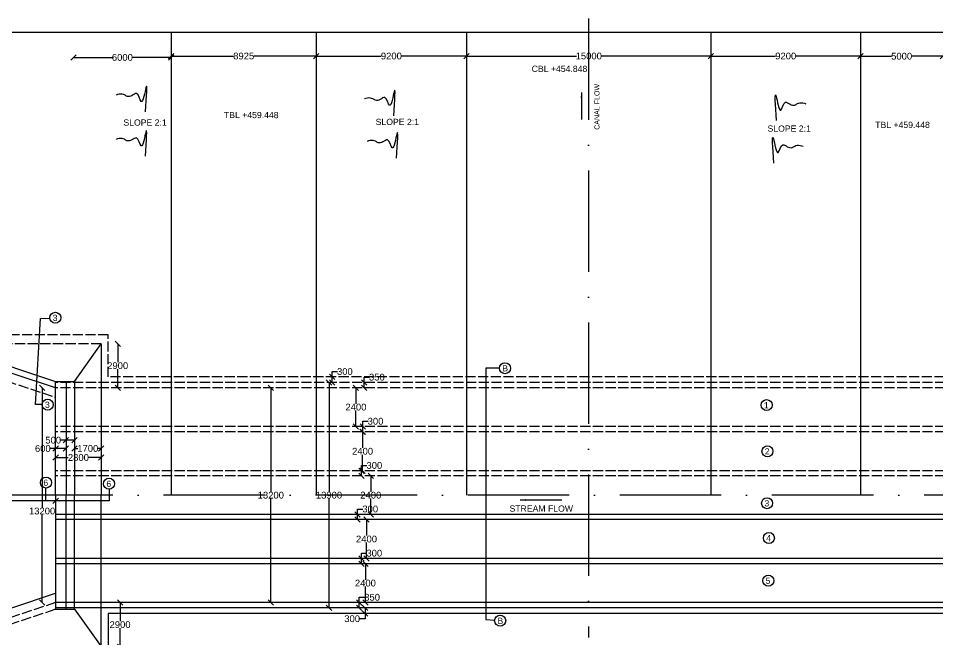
# Model space of a CAD drawing. Header units: millimetres. Extents: x 5124 to 6568637, y 2311 to 91879094.
# Drawn here: x 3811051 to 3827351, y 45934851 to 45945866 of the extents above; entities that cross this region are included whole.
import ezdxf

# ---------------------------------------------------------------- set-up
doc = ezdxf.new("R2010")
doc.units = ezdxf.units.MM
doc.header["$MEASUREMENT"] = 0
doc.linetypes.add('ACAD_ISO02W100', pattern=[15, 12, -3])
doc.linetypes.add('ACAD_ISO10W100', pattern=[18, 12, -3, 0, -3])
for name, color, linetype in [('DIMENSION', 7, 'Continuous'), ('DRAWING', 7, 'Continuous'), ('TEXT', 7, 'Continuous')]:
    doc.layers.add(name, color=color, linetype=linetype)
doc.styles.get("Standard").update_dxf_attribs({"font": 'arial.ttf', "height": 120})
doc.dimstyles.get("Standard").update_dxf_attribs({"dimtxt": 200, "dimasz": 110, "dimexe": 0.18, "dimexo": 0.0625, "dimgap": 0.09, "dimtad": 0, "dimtih": 1, "dimtoh": 1, "dimdec": 0, "dimzin": 0, "dimdsep": 46, "dimtxsty": 'Standard', "dimblk": 'OBLIQUE', "dimcen": 0.09, "dimse1": 1, "dimse2": 1, "dimadec": 0, "dimazin": 0, "dimtfac": 1, "dimtdec": 0, "dimtofl": 0, "dimtmove": 0, "dimatfit": 3, "dimfxl": 1, "dimtolj": 1, "dimtzin": 0, "dimarcsym": 0})

# ---------------------------------------------------------------- blocks, each defined once
blk = doc.blocks.new('_Oblique')
at = {"color": 0, "linetype": 'ByBlock', "lineweight": -2}
blk.add_line((-0.5, -0.5), (0.5, 0.5), dxfattribs=at)
blk = doc.blocks.new('*D173')
at = {"layer": 'Defpoints', "color": 0, "linetype": 'Continuous', "transparency": 16777216}
for p in [(3825999, 45945194), (3825999, 45945194), (3827461, 45945194)]:
    blk.add_point(p, dxfattribs=at)
at = {"layer": 'DIMENSION', "color": 0, "linetype": 'Continuous', "lineweight": -2, "transparency": 16777216}
for p, q in [((3825999, 45945194), (3826551, 45945194)), ((3827461, 45945194), (3826909, 45945194))]:
    blk.add_line(p, q, dxfattribs=at)
at = {"layer": 'DIMENSION', "color": 0, "linetype": 'Continuous', "lineweight": -2, "transparency": 16777216, "xscale": 95, "yscale": 95, "zscale": 95, "rotation": 180}
blk.add_blockref('_Oblique', (3825999, 45945194), dxfattribs=at)
at = {"layer": 'DIMENSION', "color": 0, "linetype": 'Continuous', "lineweight": -2, "transparency": 16777216, "xscale": 95, "yscale": 95, "zscale": 95}
blk.add_blockref('_Oblique', (3827461, 45945194), dxfattribs=at)
at = {"layer": 'DIMENSION', "color": 0, "linetype": 'Continuous', "transparency": 16777216, "insert": (3826730, 45945194), "char_height": 120, "attachment_point": 5}
blk.add_mtext('\\A1;5000', dxfattribs=at)
blk = doc.blocks.new('*D174')
at = {"layer": 'Defpoints', "color": 0, "linetype": 'Continuous', "transparency": 16777216}
for p in [(3823344, 45945197), (3823344, 45945152), (3825999, 45945194)]:
    blk.add_point(p, dxfattribs=at)
at = {"layer": 'DIMENSION', "color": 0, "linetype": 'Continuous', "lineweight": -2, "transparency": 16777216}
for p, q in [((3823344, 45945197), (3824492, 45945197)), ((3825999, 45945197), (3824851, 45945197))]:
    blk.add_line(p, q, dxfattribs=at)
at = {"layer": 'DIMENSION', "color": 0, "linetype": 'Continuous', "lineweight": -2, "transparency": 16777216, "xscale": 95, "yscale": 95, "zscale": 95, "rotation": 180}
blk.add_blockref('_Oblique', (3823344, 45945197), dxfattribs=at)
at = {"layer": 'DIMENSION', "color": 0, "linetype": 'Continuous', "lineweight": -2, "transparency": 16777216, "xscale": 95, "yscale": 95, "zscale": 95}
blk.add_blockref('_Oblique', (3825999, 45945197), dxfattribs=at)
at = {"layer": 'DIMENSION', "color": 0, "linetype": 'Continuous', "transparency": 16777216, "insert": (3824672, 45945197), "char_height": 120, "attachment_point": 5}
blk.add_mtext('\\A1;9200', dxfattribs=at)
blk = doc.blocks.new('*D175')
at = {"layer": 'Defpoints', "color": 0, "linetype": 'Continuous', "transparency": 16777216}
for p in [(3819008, 45945197), (3819008, 45945197), (3823344, 45945197)]:
    blk.add_point(p, dxfattribs=at)
at = {"layer": 'DIMENSION', "color": 0, "linetype": 'Continuous', "lineweight": -2, "transparency": 16777216}
for p, q in [((3819008, 45945197), (3820956, 45945197)), ((3823344, 45945197), (3821396, 45945197))]:
    blk.add_line(p, q, dxfattribs=at)
at = {"layer": 'DIMENSION', "color": 0, "linetype": 'Continuous', "lineweight": -2, "transparency": 16777216, "xscale": 95, "yscale": 95, "zscale": 95, "rotation": 180}
blk.add_blockref('_Oblique', (3819008, 45945197), dxfattribs=at)
at = {"layer": 'DIMENSION', "color": 0, "linetype": 'Continuous', "lineweight": -2, "transparency": 16777216, "xscale": 95, "yscale": 95, "zscale": 95}
blk.add_blockref('_Oblique', (3823344, 45945197), dxfattribs=at)
at = {"layer": 'DIMENSION', "color": 0, "linetype": 'Continuous', "transparency": 16777216, "insert": (3821176, 45945197), "char_height": 120, "attachment_point": 5}
blk.add_mtext('\\A1;15000', dxfattribs=at)
blk = doc.blocks.new('*D176')
at = {"layer": 'Defpoints', "color": 0, "linetype": 'Continuous', "transparency": 16777216}
for p in [(3816336, 45945197), (3816336, 45945197), (3819008, 45945197)]:
    blk.add_point(p, dxfattribs=at)
at = {"layer": 'DIMENSION', "color": 0, "linetype": 'Continuous', "lineweight": -2, "transparency": 16777216}
for p, q in [((3816336, 45945197), (3817493, 45945197)), ((3819008, 45945197), (3817852, 45945197))]:
    blk.add_line(p, q, dxfattribs=at)
at = {"layer": 'DIMENSION', "color": 0, "linetype": 'Continuous', "lineweight": -2, "transparency": 16777216, "xscale": 95, "yscale": 95, "zscale": 95, "rotation": 180}
blk.add_blockref('_Oblique', (3816336, 45945197), dxfattribs=at)
at = {"layer": 'DIMENSION', "color": 0, "linetype": 'Continuous', "lineweight": -2, "transparency": 16777216, "xscale": 95, "yscale": 95, "zscale": 95}
blk.add_blockref('_Oblique', (3819008, 45945197), dxfattribs=at)
at = {"layer": 'DIMENSION', "color": 0, "linetype": 'Continuous', "transparency": 16777216, "insert": (3817672, 45945197), "char_height": 120, "attachment_point": 5}
blk.add_mtext('\\A1;9200', dxfattribs=at)
blk = doc.blocks.new('*D177')
at = {"layer": 'Defpoints', "color": 0, "linetype": 'Continuous', "transparency": 16777216}
for p in [(3813766, 45945197), (3813766, 45945197), (3816336, 45945197)]:
    blk.add_point(p, dxfattribs=at)
at = {"layer": 'DIMENSION', "color": 0, "linetype": 'Continuous', "lineweight": -2, "transparency": 16777216}
for p, q in [((3813766, 45945197), (3814871, 45945197)), ((3816336, 45945197), (3815231, 45945197))]:
    blk.add_line(p, q, dxfattribs=at)
at = {"layer": 'DIMENSION', "color": 0, "linetype": 'Continuous', "lineweight": -2, "transparency": 16777216, "xscale": 95, "yscale": 95, "zscale": 95, "rotation": 180}
blk.add_blockref('_Oblique', (3813766, 45945197), dxfattribs=at)
at = {"layer": 'DIMENSION', "color": 0, "linetype": 'Continuous', "lineweight": -2, "transparency": 16777216, "xscale": 95, "yscale": 95, "zscale": 95}
blk.add_blockref('_Oblique', (3816336, 45945197), dxfattribs=at)
at = {"layer": 'DIMENSION', "color": 0, "linetype": 'Continuous', "transparency": 16777216, "insert": (3815051, 45945197), "char_height": 120, "attachment_point": 5}
blk.add_mtext('\\A1;8925', dxfattribs=at)
blk = doc.blocks.new('*D178')
at = {"layer": 'Defpoints', "color": 0, "linetype": 'Continuous', "transparency": 16777216}
for p in [(3812028, 45945172), (3812028, 45945172), (3813766, 45945197)]:
    blk.add_point(p, dxfattribs=at)
at = {"layer": 'DIMENSION', "color": 0, "linetype": 'Continuous', "lineweight": -2, "transparency": 16777216}
for p, q in [((3812028, 45945172), (3812717, 45945172)), ((3813766, 45945172), (3813076, 45945172))]:
    blk.add_line(p, q, dxfattribs=at)
at = {"layer": 'DIMENSION', "color": 0, "linetype": 'Continuous', "lineweight": -2, "transparency": 16777216, "xscale": 95, "yscale": 95, "zscale": 95, "rotation": 180}
blk.add_blockref('_Oblique', (3812028, 45945172), dxfattribs=at)
at = {"layer": 'DIMENSION', "color": 0, "linetype": 'Continuous', "lineweight": -2, "transparency": 16777216, "xscale": 95, "yscale": 95, "zscale": 95}
blk.add_blockref('_Oblique', (3813766, 45945172), dxfattribs=at)
at = {"layer": 'DIMENSION', "color": 0, "linetype": 'Continuous', "transparency": 16777216, "insert": (3812897, 45945172), "char_height": 120, "attachment_point": 5}
blk.add_mtext('\\A1;6000', dxfattribs=at)
blk = doc.blocks.new('*D188')
at = {"layer": 'Defpoints', "color": 0, "linetype": 'Continuous', "transparency": 16777216}
for p in [(3812662, 45935490), (3812856, 45935490), (3812520, 45934708)]:
    blk.add_point(p, dxfattribs=at)
at = {"layer": 'DIMENSION', "color": 0, "linetype": 'Continuous', "lineweight": -2, "transparency": 16777216}
for p, q in [((3812856, 45935490), (3812856, 45935161)), ((3812856, 45934708), (3812856, 45935038))]:
    blk.add_line(p, q, dxfattribs=at)
at = {"layer": 'DIMENSION', "color": 0, "linetype": 'Continuous', "lineweight": -2, "transparency": 16777216, "xscale": 95, "yscale": 95, "zscale": 95}
for p, rotation in [((3812856, 45935490), 90), ((3812856, 45934708), 270)]:
    blk.add_blockref('_Oblique', p, dxfattribs=dict(at, rotation=rotation))
at = {"layer": 'DIMENSION', "color": 0, "linetype": 'Continuous', "transparency": 16777216, "insert": (3812856, 45935099), "char_height": 120, "attachment_point": 5}
blk.add_mtext('\\A1;2900', dxfattribs=at)
blk = doc.blocks.new('*D189')
at = {"layer": 'Defpoints', "color": 0, "linetype": 'Continuous', "transparency": 16777216}
for p in [(3811713, 45939307), (3811472, 45935490), (3811713, 45935490)]:
    blk.add_point(p, dxfattribs=at)
at = {"layer": 'DIMENSION', "color": 0, "linetype": 'Continuous', "lineweight": -2, "transparency": 16777216}
for p, q in [((3811472, 45939307), (3811472, 45937178)), ((3811472, 45935490), (3811472, 45937055))]:
    blk.add_line(p, q, dxfattribs=at)
at = {"layer": 'DIMENSION', "color": 0, "linetype": 'Continuous', "lineweight": -2, "transparency": 16777216, "xscale": 95, "yscale": 95, "zscale": 95}
for p, rotation in [((3811472, 45939307), 90), ((3811472, 45935490), 270)]:
    blk.add_blockref('_Oblique', p, dxfattribs=dict(at, rotation=rotation))
at = {"layer": 'DIMENSION', "color": 0, "linetype": 'Continuous', "transparency": 16777216, "insert": (3811472, 45937116), "char_height": 120, "attachment_point": 5}
blk.add_mtext('\\A1;13200', dxfattribs=at)
blk = doc.blocks.new('*D190')
at = {"layer": 'Defpoints', "color": 0, "linetype": 'Continuous', "transparency": 16777216}
for p in [(3811713, 45938226), (3811713, 45938226), (3811896, 45938226)]:
    blk.add_point(p, dxfattribs=at)
at = {"layer": 'DIMENSION', "color": 0, "linetype": 'Continuous', "lineweight": -2, "transparency": 16777216}
for p, q in [((3811713, 45938226), (3811618, 45938226)), ((3811896, 45938226), (3811713, 45938226))]:
    blk.add_line(p, q, dxfattribs=at)
at = {"layer": 'DIMENSION', "color": 0, "linetype": 'Continuous', "lineweight": -2, "transparency": 16777216, "xscale": 95, "yscale": 95, "zscale": 95, "rotation": 180}
blk.add_blockref('_Oblique', (3811713, 45938226), dxfattribs=at)
at = {"layer": 'DIMENSION', "color": 0, "linetype": 'Continuous', "lineweight": -2, "transparency": 16777216, "xscale": 95, "yscale": 95, "zscale": 95}
blk.add_blockref('_Oblique', (3811896, 45938226), dxfattribs=at)
at = {"layer": 'DIMENSION', "color": 0, "linetype": 'Continuous', "transparency": 16777216, "insert": (3811485, 45938226), "char_height": 120, "attachment_point": 5}
blk.add_mtext('\\A1;600', dxfattribs=at)
blk = doc.blocks.new('*D191')
at = {"layer": 'Defpoints', "color": 0, "linetype": 'Continuous', "transparency": 16777216}
for p in [(3811896, 45938375), (3811896, 45938375), (3812045, 45938387)]:
    blk.add_point(p, dxfattribs=at)
at = {"layer": 'DIMENSION', "color": 0, "linetype": 'Continuous', "lineweight": -2, "transparency": 16777216}
for p, q in [((3811896, 45938375), (3811802, 45938375)), ((3812045, 45938375), (3811896, 45938375))]:
    blk.add_line(p, q, dxfattribs=at)
at = {"layer": 'DIMENSION', "color": 0, "linetype": 'Continuous', "lineweight": -2, "transparency": 16777216, "xscale": 95, "yscale": 95, "zscale": 95, "rotation": 180}
blk.add_blockref('_Oblique', (3811896, 45938375), dxfattribs=at)
at = {"layer": 'DIMENSION', "color": 0, "linetype": 'Continuous', "lineweight": -2, "transparency": 16777216, "xscale": 95, "yscale": 95, "zscale": 95}
blk.add_blockref('_Oblique', (3812045, 45938375), dxfattribs=at)
at = {"layer": 'DIMENSION', "color": 0, "linetype": 'Continuous', "transparency": 16777216, "insert": (3811669, 45938375), "char_height": 120, "attachment_point": 5}
blk.add_mtext('\\A1;500', dxfattribs=at)
blk = doc.blocks.new('*D192')
at = {"layer": 'Defpoints', "color": 0, "linetype": 'Continuous', "transparency": 16777216}
for p in [(3812045, 45938228), (3812520, 45938228), (3812520, 45938228)]:
    blk.add_point(p, dxfattribs=at)
at = {"layer": 'DIMENSION', "color": 0, "linetype": 'Continuous', "lineweight": -2, "transparency": 16777216}
for p, q in [((3812045, 45938228), (3812109, 45938228)), ((3812520, 45938228), (3812456, 45938228))]:
    blk.add_line(p, q, dxfattribs=at)
at = {"layer": 'DIMENSION', "color": 0, "linetype": 'Continuous', "lineweight": -2, "transparency": 16777216, "xscale": 95, "yscale": 95, "zscale": 95, "rotation": 180}
blk.add_blockref('_Oblique', (3812045, 45938228), dxfattribs=at)
at = {"layer": 'DIMENSION', "color": 0, "linetype": 'Continuous', "lineweight": -2, "transparency": 16777216, "xscale": 95, "yscale": 95, "zscale": 95}
blk.add_blockref('_Oblique', (3812520, 45938228), dxfattribs=at)
at = {"layer": 'DIMENSION', "color": 0, "linetype": 'Continuous', "transparency": 16777216, "insert": (3812283, 45938228), "char_height": 120, "attachment_point": 5}
blk.add_mtext('\\A1;1700', dxfattribs=at)
blk = doc.blocks.new('*D193')
at = {"layer": 'Defpoints', "color": 0, "linetype": 'Continuous', "transparency": 16777216}
for p in [(3811713, 45938066.5), (3812520.5, 45938066.5), (3812520.5, 45938066.5)]:
    blk.add_point(p, dxfattribs=at)
at = {"layer": 'DIMENSION', "color": 0, "linetype": 'Continuous', "lineweight": -2, "transparency": 16777216}
for p, q in [((3811713, 45938066.5), (3811936.66, 45938066.5)), ((3812520.5, 45938066.5), (3812296.84, 45938066.5))]:
    blk.add_line(p, q, dxfattribs=at)
at = {"layer": 'DIMENSION', "color": 0, "linetype": 'Continuous', "lineweight": -2, "transparency": 16777216, "xscale": 95, "yscale": 95, "zscale": 95, "rotation": 180}
blk.add_blockref('_Oblique', (3811713, 45938066.5), dxfattribs=at)
at = {"layer": 'DIMENSION', "color": 0, "linetype": 'Continuous', "lineweight": -2, "transparency": 16777216, "xscale": 95, "yscale": 95, "zscale": 95}
blk.add_blockref('_Oblique', (3812520.5, 45938066.5), dxfattribs=at)
at = {"layer": 'DIMENSION', "color": 0, "linetype": 'Continuous', "transparency": 16777216, "insert": (3812116.75, 45938066.5), "char_height": 120, "attachment_point": 5}
blk.add_mtext('\\A1;2800', dxfattribs=at)
blk = doc.blocks.new('*D194')
at = {"layer": 'Defpoints', "color": 0, "linetype": 'Continuous', "transparency": 16777216}
for p in [(3812520, 45940088), (3812520, 45939307), (3812814, 45939307)]:
    blk.add_point(p, dxfattribs=at)
at = {"layer": 'DIMENSION', "color": 0, "linetype": 'Continuous', "lineweight": -2, "transparency": 16777216}
for p, q in [((3812814, 45940088), (3812814, 45939759)), ((3812814, 45939307), (3812814, 45939636))]:
    blk.add_line(p, q, dxfattribs=at)
at = {"layer": 'DIMENSION', "color": 0, "linetype": 'Continuous', "lineweight": -2, "transparency": 16777216, "xscale": 95, "yscale": 95, "zscale": 95}
for p, rotation in [((3812814, 45940088), 90), ((3812814, 45939307), 270)]:
    blk.add_blockref('_Oblique', p, dxfattribs=dict(at, rotation=rotation))
at = {"layer": 'DIMENSION', "color": 0, "linetype": 'Continuous', "transparency": 16777216, "insert": (3812814, 45939698), "char_height": 120, "attachment_point": 5}
blk.add_mtext('\\A1;2900', dxfattribs=at)
blk = doc.blocks.new('*D195')
at = {"layer": 'Defpoints', "color": 0, "linetype": 'Continuous', "transparency": 16777216}
for p in [(3815532, 45939307), (3815532, 45935490), (3815532, 45935490)]:
    blk.add_point(p, dxfattribs=at)
at = {"layer": 'DIMENSION', "color": 0, "linetype": 'Continuous', "lineweight": -2, "transparency": 16777216}
for p, q in [((3815532, 45939307), (3815532, 45937460)), ((3815532, 45935490), (3815532, 45937337))]:
    blk.add_line(p, q, dxfattribs=at)
at = {"layer": 'DIMENSION', "color": 0, "linetype": 'Continuous', "lineweight": -2, "transparency": 16777216, "xscale": 95, "yscale": 95, "zscale": 95}
for p, rotation in [((3815532, 45939307), 90), ((3815532, 45935490), 270)]:
    blk.add_blockref('_Oblique', p, dxfattribs=dict(at, rotation=rotation))
at = {"layer": 'DIMENSION', "color": 0, "linetype": 'Continuous', "transparency": 16777216, "insert": (3815532, 45937398), "char_height": 120, "attachment_point": 5}
blk.add_mtext('\\A1;13200', dxfattribs=at)
blk = doc.blocks.new('*D196')
at = {"layer": 'Defpoints', "color": 0, "linetype": 'Continuous', "transparency": 16777216}
for p in [(3816619, 45939498.5), (3816620.5, 45939498.5), (3816620.5, 45939399)]:
    blk.add_point(p, dxfattribs=at)
at = {"layer": 'DIMENSION', "color": 0, "linetype": 'Continuous', "lineweight": -2, "transparency": 16777216}
for p, q in [((3816619, 45939498.5), (3816619, 45939593.5)), ((3816619, 45939593.5), (3816714, 45939593.5)), ((3816619, 45939399), (3816619, 45939498.5))]:
    blk.add_line(p, q, dxfattribs=at)
at = {"layer": 'DIMENSION', "color": 0, "linetype": 'Continuous', "lineweight": -2, "transparency": 16777216, "xscale": 95, "yscale": 95, "zscale": 95}
for p, rotation in [((3816619, 45939498.5), 90), ((3816619, 45939399), 270)]:
    blk.add_blockref('_Oblique', p, dxfattribs=dict(at, rotation=rotation))
at = {"layer": 'DIMENSION', "color": 0, "linetype": 'Continuous', "transparency": 16777216, "insert": (3816846.409236, 45939593.5), "char_height": 120, "attachment_point": 5}
blk.add_mtext('\\A1;300', dxfattribs=at)
blk = doc.blocks.new('*D197')
at = {"layer": 'Defpoints', "color": 0, "linetype": 'Continuous', "transparency": 16777216}
for p in [(3816424, 45939399), (3816462, 45935398), (3816565, 45935398)]:
    blk.add_point(p, dxfattribs=at)
at = {"layer": 'DIMENSION', "color": 0, "linetype": 'Continuous', "lineweight": -2, "transparency": 16777216}
for p, q in [((3816565, 45939399), (3816565, 45937460)), ((3816565, 45935398), (3816565, 45937337))]:
    blk.add_line(p, q, dxfattribs=at)
at = {"layer": 'DIMENSION', "color": 0, "linetype": 'Continuous', "lineweight": -2, "transparency": 16777216, "xscale": 95, "yscale": 95, "zscale": 95}
for p, rotation in [((3816565, 45939399), 90), ((3816565, 45935398), 270)]:
    blk.add_blockref('_Oblique', p, dxfattribs=dict(at, rotation=rotation))
at = {"layer": 'DIMENSION', "color": 0, "linetype": 'Continuous', "transparency": 16777216, "insert": (3816565, 45937398), "char_height": 120, "attachment_point": 5}
blk.add_mtext('\\A1;13900', dxfattribs=at)
blk = doc.blocks.new('*D198')
at = {"layer": 'Defpoints', "color": 0, "linetype": 'Continuous', "transparency": 16777216}
for p in [(3817069.5, 45937057.5), (3817086.5, 45937057.5), (3817086.5, 45936965.5)]:
    blk.add_point(p, dxfattribs=at)
at = {"layer": 'DIMENSION', "color": 0, "linetype": 'Continuous', "lineweight": -2, "transparency": 16777216}
for p, q in [((3817069.5, 45937057.5), (3817069.5, 45937152.5)), ((3817069.5, 45937152.5), (3817164.5, 45937152.5)), ((3817069.5, 45936965.5), (3817069.5, 45937057.5))]:
    blk.add_line(p, q, dxfattribs=at)
at = {"layer": 'DIMENSION', "color": 0, "linetype": 'Continuous', "lineweight": -2, "transparency": 16777216, "xscale": 95, "yscale": 95, "zscale": 95}
for p, rotation in [((3817069.5, 45937057.5), 90), ((3817069.5, 45936965.5), 270)]:
    blk.add_blockref('_Oblique', p, dxfattribs=dict(at, rotation=rotation))
at = {"layer": 'DIMENSION', "color": 0, "linetype": 'Continuous', "transparency": 16777216, "insert": (3817296.909236, 45937152.5), "char_height": 120, "attachment_point": 5}
blk.add_mtext('\\A1;300', dxfattribs=at)
blk = doc.blocks.new('*D199')
at = {"layer": 'Defpoints', "color": 0, "linetype": 'Continuous', "transparency": 16777216}
for p in [(3817200, 45937740), (3817307, 45937740), (3817256, 45937058)]:
    blk.add_point(p, dxfattribs=at)
at = {"layer": 'DIMENSION', "color": 0, "linetype": 'Continuous', "lineweight": -2, "transparency": 16777216}
for p, q in [((3817307, 45937740), (3817307, 45937460)), ((3817307, 45937058), (3817307, 45937337))]:
    blk.add_line(p, q, dxfattribs=at)
at = {"layer": 'DIMENSION', "color": 0, "linetype": 'Continuous', "lineweight": -2, "transparency": 16777216, "xscale": 95, "yscale": 95, "zscale": 95}
for p, rotation in [((3817307, 45937740), 90), ((3817307, 45937058), 270)]:
    blk.add_blockref('_Oblique', p, dxfattribs=dict(at, rotation=rotation))
at = {"layer": 'DIMENSION', "color": 0, "linetype": 'Continuous', "transparency": 16777216, "insert": (3817307, 45937398), "char_height": 120, "attachment_point": 5}
blk.add_mtext('\\A1;2400', dxfattribs=at)
blk = doc.blocks.new('*D200')
at = {"layer": 'Defpoints', "color": 0, "linetype": 'Continuous', "transparency": 16777216}
for p in [(3817142.5, 45937831.5), (3817155.5, 45937831.5), (3817169.5, 45937739.5)]:
    blk.add_point(p, dxfattribs=at)
at = {"layer": 'DIMENSION', "color": 0, "linetype": 'Continuous', "lineweight": -2, "transparency": 16777216}
for p, q in [((3817142.5, 45937831.5), (3817142.5, 45937926.5)), ((3817142.5, 45937926.5), (3817237.5, 45937926.5)), ((3817142.5, 45937739.5), (3817142.5, 45937831.5))]:
    blk.add_line(p, q, dxfattribs=at)
at = {"layer": 'DIMENSION', "color": 0, "linetype": 'Continuous', "lineweight": -2, "transparency": 16777216, "xscale": 95, "yscale": 95, "zscale": 95}
for p, rotation in [((3817142.5, 45937831.5), 90), ((3817142.5, 45937739.5), 270)]:
    blk.add_blockref('_Oblique', p, dxfattribs=dict(at, rotation=rotation))
at = {"layer": 'DIMENSION', "color": 0, "linetype": 'Continuous', "transparency": 16777216, "insert": (3817369.909236, 45937926.5), "char_height": 120, "attachment_point": 5}
blk.add_mtext('\\A1;300', dxfattribs=at)
blk = doc.blocks.new('*D201')
at = {"layer": 'Defpoints', "color": 0, "linetype": 'Continuous', "transparency": 16777216}
for p in [(3817142, 45938524), (3817161, 45938524), (3817142, 45937832)]:
    blk.add_point(p, dxfattribs=at)
at = {"layer": 'DIMENSION', "color": 0, "linetype": 'Continuous', "lineweight": -2, "transparency": 16777216}
for p, q in [((3817161, 45938524), (3817161, 45938239)), ((3817161, 45937832), (3817161, 45938116))]:
    blk.add_line(p, q, dxfattribs=at)
at = {"layer": 'DIMENSION', "color": 0, "linetype": 'Continuous', "lineweight": -2, "transparency": 16777216, "xscale": 95, "yscale": 95, "zscale": 95}
for p, rotation in [((3817161, 45938524), 90), ((3817161, 45937832), 270)]:
    blk.add_blockref('_Oblique', p, dxfattribs=dict(at, rotation=rotation))
at = {"layer": 'DIMENSION', "color": 0, "linetype": 'Continuous', "transparency": 16777216, "insert": (3817161, 45938178), "char_height": 120, "attachment_point": 5}
blk.add_mtext('\\A1;2400', dxfattribs=at)
blk = doc.blocks.new('*D202')
at = {"layer": 'Defpoints', "color": 0, "linetype": 'Continuous', "transparency": 16777216}
for p in [(3817163.5, 45938616), (3817169, 45938616), (3817161.5, 45938524)]:
    blk.add_point(p, dxfattribs=at)
at = {"layer": 'DIMENSION', "color": 0, "linetype": 'Continuous', "lineweight": -2, "transparency": 16777216}
for p, q in [((3817163.5, 45938616), (3817163.5, 45938711)), ((3817163.5, 45938711), (3817258.5, 45938711)), ((3817163.5, 45938524), (3817163.5, 45938616))]:
    blk.add_line(p, q, dxfattribs=at)
at = {"layer": 'DIMENSION', "color": 0, "linetype": 'Continuous', "lineweight": -2, "transparency": 16777216, "xscale": 95, "yscale": 95, "zscale": 95}
for p, rotation in [((3817163.5, 45938616), 90), ((3817163.5, 45938524), 270)]:
    blk.add_blockref('_Oblique', p, dxfattribs=dict(at, rotation=rotation))
at = {"layer": 'DIMENSION', "color": 0, "linetype": 'Continuous', "transparency": 16777216, "insert": (3817390.909236, 45938711), "char_height": 120, "attachment_point": 5}
blk.add_mtext('\\A1;300', dxfattribs=at)
blk = doc.blocks.new('*D203')
at = {"layer": 'Defpoints', "color": 0, "linetype": 'Continuous', "transparency": 16777216}
for p in [(3817043, 45939307), (3817132, 45939307), (3817116, 45938616)]:
    blk.add_point(p, dxfattribs=at)
at = {"layer": 'DIMENSION', "color": 0, "linetype": 'Continuous', "lineweight": -2, "transparency": 16777216}
for p, q in [((3817043, 45939307), (3817043, 45939023)), ((3817043, 45938616), (3817043, 45938900))]:
    blk.add_line(p, q, dxfattribs=at)
at = {"layer": 'DIMENSION', "color": 0, "linetype": 'Continuous', "lineweight": -2, "transparency": 16777216, "xscale": 95, "yscale": 95, "zscale": 95}
for p, rotation in [((3817043, 45939307), 90), ((3817043, 45938616), 270)]:
    blk.add_blockref('_Oblique', p, dxfattribs=dict(at, rotation=rotation))
at = {"layer": 'DIMENSION', "color": 0, "linetype": 'Continuous', "transparency": 16777216, "insert": (3817043, 45938962), "char_height": 120, "attachment_point": 5}
blk.add_mtext('\\A1;2400', dxfattribs=at)
blk = doc.blocks.new('*D204')
at = {"layer": 'Defpoints', "color": 0, "linetype": 'Continuous', "transparency": 16777216}
for p in [(3817187, 45939399), (3817187, 45939399), (3817187, 45939307)]:
    blk.add_point(p, dxfattribs=at)
at = {"layer": 'DIMENSION', "color": 0, "linetype": 'Continuous', "lineweight": -2, "transparency": 16777216}
for p, q in [((3817187, 45939399), (3817187, 45939494)), ((3817187, 45939494), (3817282, 45939494)), ((3817187, 45939307), (3817187, 45939399))]:
    blk.add_line(p, q, dxfattribs=at)
at = {"layer": 'DIMENSION', "color": 0, "linetype": 'Continuous', "lineweight": -2, "transparency": 16777216, "xscale": 95, "yscale": 95, "zscale": 95}
for p, rotation in [((3817187, 45939399), 90), ((3817187, 45939307), 270)]:
    blk.add_blockref('_Oblique', p, dxfattribs=dict(at, rotation=rotation))
at = {"layer": 'DIMENSION', "color": 0, "linetype": 'Continuous', "transparency": 16777216, "insert": (3817414.409236, 45939494), "char_height": 120, "attachment_point": 5}
blk.add_mtext('\\A1;350', dxfattribs=at)
blk = doc.blocks.new('*D205')
at = {"layer": 'Defpoints', "color": 0, "linetype": 'Continuous', "transparency": 16777216}
for p in [(3817231, 45936966), (3817231, 45936273), (3817231, 45936273)]:
    blk.add_point(p, dxfattribs=at)
at = {"layer": 'DIMENSION', "color": 0, "linetype": 'Continuous', "lineweight": -2, "transparency": 16777216}
for p, q in [((3817231, 45936966), (3817231, 45936681)), ((3817231, 45936273), (3817231, 45936558))]:
    blk.add_line(p, q, dxfattribs=at)
at = {"layer": 'DIMENSION', "color": 0, "linetype": 'Continuous', "lineweight": -2, "transparency": 16777216, "xscale": 95, "yscale": 95, "zscale": 95}
for p, rotation in [((3817231, 45936966), 90), ((3817231, 45936273), 270)]:
    blk.add_blockref('_Oblique', p, dxfattribs=dict(at, rotation=rotation))
at = {"layer": 'DIMENSION', "color": 0, "linetype": 'Continuous', "transparency": 16777216, "insert": (3817231, 45936619), "char_height": 120, "attachment_point": 5}
blk.add_mtext('\\A1;2400', dxfattribs=at)
blk = doc.blocks.new('*D206')
at = {"layer": 'Defpoints', "color": 0, "linetype": 'Continuous', "transparency": 16777216}
for p in [(3817141.5, 45936273), (3817141.5, 45936273), (3817141.5, 45936181)]:
    blk.add_point(p, dxfattribs=at)
at = {"layer": 'DIMENSION', "color": 0, "linetype": 'Continuous', "lineweight": -2, "transparency": 16777216}
for p, q in [((3817141.5, 45936273), (3817141.5, 45936368)), ((3817141.5, 45936368), (3817236.5, 45936368)), ((3817141.5, 45936181), (3817141.5, 45936273))]:
    blk.add_line(p, q, dxfattribs=at)
at = {"layer": 'DIMENSION', "color": 0, "linetype": 'Continuous', "lineweight": -2, "transparency": 16777216, "xscale": 95, "yscale": 95, "zscale": 95}
for p, rotation in [((3817141.5, 45936273), 90), ((3817141.5, 45936181), 270)]:
    blk.add_blockref('_Oblique', p, dxfattribs=dict(at, rotation=rotation))
at = {"layer": 'DIMENSION', "color": 0, "linetype": 'Continuous', "transparency": 16777216, "insert": (3817368.909236, 45936368), "char_height": 120, "attachment_point": 5}
blk.add_mtext('\\A1;300', dxfattribs=at)
blk = doc.blocks.new('*D207')
at = {"layer": 'Defpoints', "color": 0, "linetype": 'Continuous', "transparency": 16777216}
for p in [(3817211, 45936181), (3817211, 45935490), (3817211, 45935490)]:
    blk.add_point(p, dxfattribs=at)
at = {"layer": 'DIMENSION', "color": 0, "linetype": 'Continuous', "lineweight": -2, "transparency": 16777216}
for p, q in [((3817211, 45936181), (3817211, 45935897)), ((3817211, 45935490), (3817211, 45935774))]:
    blk.add_line(p, q, dxfattribs=at)
at = {"layer": 'DIMENSION', "color": 0, "linetype": 'Continuous', "lineweight": -2, "transparency": 16777216, "xscale": 95, "yscale": 95, "zscale": 95}
for p, rotation in [((3817211, 45936181), 90), ((3817211, 45935490), 270)]:
    blk.add_blockref('_Oblique', p, dxfattribs=dict(at, rotation=rotation))
at = {"layer": 'DIMENSION', "color": 0, "linetype": 'Continuous', "transparency": 16777216, "insert": (3817211, 45935836), "char_height": 120, "attachment_point": 5}
blk.add_mtext('\\A1;2400', dxfattribs=at)
blk = doc.blocks.new('*D208')
at = {"layer": 'Defpoints', "color": 0, "linetype": 'Continuous', "transparency": 16777216}
for p in [(3817103, 45935490), (3817103, 45935490), (3817103, 45935398)]:
    blk.add_point(p, dxfattribs=at)
at = {"layer": 'DIMENSION', "color": 0, "linetype": 'Continuous', "lineweight": -2, "transparency": 16777216}
for p, q in [((3817103, 45935490), (3817103, 45935585)), ((3817103, 45935585), (3817198, 45935585)), ((3817103, 45935398), (3817103, 45935490))]:
    blk.add_line(p, q, dxfattribs=at)
at = {"layer": 'DIMENSION', "color": 0, "linetype": 'Continuous', "lineweight": -2, "transparency": 16777216, "xscale": 95, "yscale": 95, "zscale": 95}
for p, rotation in [((3817103, 45935490), 90), ((3817103, 45935398), 270)]:
    blk.add_blockref('_Oblique', p, dxfattribs=dict(at, rotation=rotation))
at = {"layer": 'DIMENSION', "color": 0, "linetype": 'Continuous', "transparency": 16777216, "insert": (3817330.409236, 45935585), "char_height": 120, "attachment_point": 5}
blk.add_mtext('\\A1;350', dxfattribs=at)
blk = doc.blocks.new('*D209')
at = {"layer": 'Defpoints', "color": 0, "linetype": 'Continuous', "transparency": 16777216}
for p in [(3817204, 45935398), (3817204, 45935298), (3817204, 45935298)]:
    blk.add_point(p, dxfattribs=at)
at = {"layer": 'DIMENSION', "color": 0, "linetype": 'Continuous', "lineweight": -2, "transparency": 16777216}
for p, q in [((3817204, 45935398), (3817204, 45935298)), ((3817204, 45935204), (3817108, 45935204)), ((3817204, 45935298), (3817204, 45935204))]:
    blk.add_line(p, q, dxfattribs=at)
at = {"layer": 'DIMENSION', "color": 0, "linetype": 'Continuous', "lineweight": -2, "transparency": 16777216, "xscale": 95, "yscale": 95, "zscale": 95}
for p, rotation in [((3817204, 45935398), 90), ((3817204, 45935298), 270)]:
    blk.add_blockref('_Oblique', p, dxfattribs=dict(at, rotation=rotation))
at = {"layer": 'DIMENSION', "color": 0, "linetype": 'Continuous', "transparency": 16777216, "insert": (3816976, 45935204), "char_height": 120, "attachment_point": 5}
blk.add_mtext('\\A1;300', dxfattribs=at)
blk = doc.blocks.new('*D227')
at = {"layer": 'Defpoints', "color": 0, "linetype": 'Continuous', "transparency": 16777216}
for p in [(3807126, 45937270), (3811713, 45937300), (3811713, 45937270)]:
    blk.add_point(p, dxfattribs=at)
at = {"layer": 'DIMENSION', "color": 0, "linetype": 'Continuous', "lineweight": -2, "transparency": 16777216}
for p, q in [((3807126, 45937300), (3809200, 45937300)), ((3811713, 45937300), (3809640, 45937300))]:
    blk.add_line(p, q, dxfattribs=at)
at = {"layer": 'DIMENSION', "color": 0, "linetype": 'Continuous', "lineweight": -2, "transparency": 16777216, "xscale": 95, "yscale": 95, "zscale": 95, "rotation": 180}
blk.add_blockref('_Oblique', (3807126, 45937300), dxfattribs=at)
at = {"layer": 'DIMENSION', "color": 0, "linetype": 'Continuous', "lineweight": -2, "transparency": 16777216, "xscale": 95, "yscale": 95, "zscale": 95}
blk.add_blockref('_Oblique', (3811713, 45937300), dxfattribs=at)
at = {"layer": 'DIMENSION', "color": 0, "linetype": 'Continuous', "transparency": 16777216, "insert": (3809420, 45937300), "char_height": 120, "attachment_point": 5}
blk.add_mtext('\\A1;15900', dxfattribs=at)

msp = doc.modelspace()

# ---------------------------------------------------------------- linework, layer by layer
at = {"layer": 'DIMENSION', "linetype": 'Continuous'}
for points in [[(3811472.5, 45939006.3), (3811354, 45939006.3), (3811441, 45940535.5), (3811610.1, 45940544.3)], [(3819590.5, 45939653.6), (3819351.8, 45939653.6), (3819351.8, 45935188.4), (3819505.9, 45935176.6)], [(3812660.3, 45937504), (3812660.3, 45937298), (3811538.5, 45937298), (3811541.2, 45937525)]]:
    msp.add_lwpolyline(points, dxfattribs=at)
at = {"layer": 'DRAWING', "linetype": 'Continuous'}
for p, q in [((3811713, 45937398.5), (3811713, 45939420)), ((3811713, 45939420), (3812045, 45939420)), ((3812045, 45939420), (3812045, 45937398.5)), ((3812045, 45937398.5), (3811713, 45937398.5)), ((3811713, 45937398.5), (3811713, 45935377)), ((3812045, 45935377), (3812045, 45937398.5)), ((3811713, 45935377), (3812045, 45935377))]:
    msp.add_line(p, q, dxfattribs=at)
at = {"layer": 'DRAWING', "linetype": 'ACAD_ISO02W100', "ltscale": 15}
msp.add_line((3811713, 45935490), (3807126.5, 45933978), dxfattribs=at)
at = {"layer": 'DRAWING', "linetype": 'ACAD_ISO10W100', "ltscale": 150}
for points in [[(3821170, 45945866.5), (3821170, 45934869)], [(3837028, 45937398.5), (3802875.5, 45937398.5), (3802875.5, 45937626.5)]]:
    msp.add_lwpolyline(points, dxfattribs=at)
at = {"layer": 'DRAWING', "linetype": 'Continuous'}
for points in [[(3803248.5, 45945521.5), (3803248.5, 45930628), (3836680.5, 45930628), (3836680.5, 45945615), (3803248.5, 45945615), (3803248.5, 45945501)], [(3813766, 45945615), (3813766, 45937398.5)], [(3816336.5, 45945615), (3816336.5, 45937398.5)], [(3819008.5, 45945615), (3819008.5, 45937398.5)], [(3823344, 45945615), (3823344, 45937398.5)], [(3825999, 45945615), (3825999, 45937398.5)], [(3807267.5, 45942463.5), (3807267.5, 45940904.5), (3811713, 45939420)], [(3811713, 45939307), (3807126.5, 45940819), (3802222, 45940819)], [(3812045, 45939420), (3812520.5, 45940088.5)], [(3812520.5, 45940088.5), (3812520.5, 45937398.5)], [(3811896.5, 45939420), (3811896.5, 45937398.5)], [(3811896.5, 45935377), (3811896.5, 45937398.5)], [(3812520.5, 45934708.5), (3812520.5, 45937398.5)], [(3829529, 45937057.5), (3811713, 45937057.5)], [(3829529, 45936965.5), (3811713, 45936965.5)], [(3829529, 45936273), (3811713, 45936273)], [(3829529, 45936181), (3811713, 45936181)], [(3810506, 45934549.5), (3807574.3, 45933597.4), (3807562.5, 45932211.5), (3806998.5, 45932211.5), (3806998.5, 45934079.5), (3811713, 45935661)], [(3829529, 45935490), (3811713, 45935490)], [(3829529, 45935398), (3811713, 45935398)], [(3812045, 45935377), (3812520.5, 45934708.5)], [(3812647.5, 45935298.5), (3812647.5, 45934549.5), (3810506, 45934549.5)], [(3828616.5, 45935298.5), (3812647.5, 45935298.5)]]:
    msp.add_lwpolyline(points, dxfattribs=at)
at = {"layer": 'DRAWING', "linetype": 'ACAD_ISO02W100', "ltscale": 15}
for points in [[(3810506, 45940247.5), (3807663.5, 45941206.5), (3807663.5, 45942585.5), (3806998.5, 45942585.5), (3806998.5, 45940717.5), (3811713, 45939136)], [(3812520.5, 45940088.5), (3810486.5, 45940088.5), (3807551, 45941089), (3807551, 45942463.5)], [(3812647.5, 45939498.5), (3812647.5, 45940247.5), (3810506, 45940247.5)], [(3828616.5, 45939498.5), (3812647.5, 45939498.5)], [(3829529, 45939399), (3811713, 45939399)], [(3829529, 45939307), (3811713, 45939307)], [(3829529, 45938616), (3811713, 45938616)], [(3829529, 45938524), (3811713, 45938524)], [(3829529, 45937831.5), (3811713, 45937831.5)], [(3829529, 45937739.5), (3811713, 45937739.5)], [(3807267.5, 45932333.5), (3807267.5, 45933892.5), (3811713, 45935377)]]:
    msp.add_lwpolyline(points, dxfattribs=at)
at = {"layer": 'DRAWING', "linetype": 'Continuous'}
for centre in [(3811707.8, 45940549.3), (3819688.3, 45939653.6), (3811570.3, 45939006.3), (3824333.7, 45938998.6), (3824348.6, 45938178.3), (3811542.3, 45937622.8), (3812660.3, 45937601.8), (3824341.5, 45937255.7), (3824373.2, 45936637.9), (3824363.2, 45935880.8), (3819603.5, 45935169.2)]:
    msp.add_circle(centre, 97.8, dxfattribs=at)
for points in [[(3813309.5, 45944205), (3813315, 45944637), (3813230, 45944392), (3813148, 45944531), (3813068.5, 45944496), (3812981, 45944481), (3812934.5, 45944507), (3812895.5, 45944520), (3812786, 45944505)], [(3817715.9, 45944135.8), (3817721.4, 45944567.8), (3817636.4, 45944322.8), (3817554.4, 45944461.8), (3817474.9, 45944426.8), (3817387.4, 45944411.8), (3817340.9, 45944437.8), (3817301.9, 45944450.8), (3817192.4, 45944435.8)], [(3824507.5, 45944050.7), (3824502, 45944482.7), (3824587, 45944237.7), (3824669, 45944376.7), (3824748.5, 45944341.7), (3824836, 45944326.7), (3824882.5, 45944352.7), (3824921.5, 45944365.7), (3825031, 45944350.7)], [(3813307.5, 45943416.5), (3813313, 45943848.5), (3813228, 45943603.5), (3813146, 45943742.5), (3813066.5, 45943707.5), (3812979, 45943692.5), (3812932.5, 45943718.5), (3812893.5, 45943731.5), (3812784, 45943716.5)], [(3817763.7, 45943381.9), (3817769.2, 45943813.9), (3817684.2, 45943568.9), (3817602.2, 45943707.9), (3817522.7, 45943672.9), (3817435.2, 45943657.9), (3817388.7, 45943683.9), (3817349.7, 45943696.9), (3817240.2, 45943681.9)], [(3824459.7, 45943296.7), (3824454.2, 45943728.7), (3824539.2, 45943483.7), (3824621.2, 45943622.7), (3824700.7, 45943587.7), (3824788.2, 45943572.7), (3824834.7, 45943598.7), (3824873.7, 45943611.7), (3824983.2, 45943596.7)]]:
    msp.add_spline(points, degree=3, dxfattribs=at)

# ---------------------------------------------------------------- texts
at = {"layer": 'DIMENSION', "linetype": 'Continuous', "insert": (3821276.2, 45943886.2), "char_height": 90, "width": 1041.746, "attachment_point": 1, "rotation": 90}
msp.add_mtext('CANAL FLOW', dxfattribs=at)
at = {"layer": 'TEXT'}
for s, p in [('CBL +454.848', (3820162.9, 45944915.4)), ('TBL +459.448', (3814700.4, 45944094.5)), ('SLOPE 2:1', (3812915.9, 45943961.4)), ('SLOPE 2:1', (3817393.4, 45943972.5)), ('TBL +459.448', (3826261.4, 45943920.4)), ('SLOPE 2:1', (3824349.4, 45943854)), ('3', (3811660.2, 45940492.2)), ('B', (3819640.7, 45939596.5)), ('3', (3811522.7, 45938949.2)), ('1', (3824286.1, 45938941.5)), ('2', (3824300.9, 45938121.2)), ('6', (3811494.7, 45937565.7)), ('6', (3812612.7, 45937544.7)), ('3', (3824293.9, 45937198.6)), ('STREAM FLOW', (3819769.4, 45937105.9)), ('4', (3824325.6, 45936580.8)), ('5', (3824315.6, 45935823.7)), ('B', (3819555.9, 45935112.1))]:
    msp.add_text(s, height=110, dxfattribs=at).set_placement(p)

# ---------------------------------------------------------------- dimensions: what is measured, and where the dimension line sits
at = {"layer": 'DIMENSION', "linetype": 'Continuous'}
for base, p1, p2, text, picture, middle in [((3812027.5, 45945172), (3813766, 45945197), (3812027.5, 45945172), '6000', '*D178', (3812896.8, 45945172)), ((3813766, 45945197), (3816336.5, 45945197), (3813766, 45945197), '8925', '*D177', (3815051.2, 45945197)), ((3816336.5, 45945197), (3819008.5, 45945197), (3816336.5, 45945197), '9200', '*D176', (3817672.5, 45945197)), ((3819008.5, 45945197), (3823344, 45945197), (3819008.5, 45945197), '15000', '*D175', (3821176.2, 45945197)), ((3823344, 45945197), (3825999, 45945194.5), (3823344, 45945152), '9200', '*D174', (3824671.5, 45945197)), ((3825999, 45945194.5), (3827461, 45945194.5), (3825999, 45945194.5), '5000', '*D173', (3826730, 45945194.5)), ((3811896.5, 45938375), (3812045, 45938387), (3811896.5, 45938375), '500', '*D191', (3811669, 45938375)), ((3811713, 45938226), (3811896.5, 45938226), (3811713, 45938226), '600', '*D190', (3811485.2, 45938226)), ((3812520.5, 45938228), (3812045, 45938228), (3812520.5, 45938228), '1700', '*D192', (3812282.8, 45938228)), ((3812520.5, 45938066.5), (3811713, 45938066.5), (3812520.5, 45938066.5), '2800', '*D193', (3812116.8, 45938066.5)), ((3811713, 45937300.5), (3807126.5, 45937269.5), (3811713, 45937269.5), '15900', '*D227', (3809419.8, 45937300.5))]:
    dim = msp.add_linear_dim(base=base, p1=p1, p2=p2, text=text, dimstyle='Standard', override={"dimasz": 95, "dimarcsym": 1}, dxfattribs=at)
    dim.commit()
    dim.dimension.update_dxf_attribs({"geometry": picture, "text_midpoint": middle})
for base, p1, p2, text, picture, middle in [((3812814.5, 45939307), (3812520.5, 45940088.5), (3812520.5, 45939307), '2900', '*D194', (3812814.5, 45939697.8)), ((3816619, 45939498.5), (3816620.5, 45939399), (3816620.5, 45939498.5), '300', '*D196', (3816846.4, 45939593.5)), ((3816565.5, 45935398), (3816424, 45939399), (3816461.5, 45935398), '13900', '*D197', (3816565.5, 45937398.5)), ((3817187, 45939399), (3817187, 45939307), (3817187, 45939399), '350', '*D204', (3817414.4, 45939494)), ((3815532, 45935490), (3815532, 45939307), (3815532, 45935490), '13200', '*D195', (3815532, 45937398.5)), ((3817043.5, 45939307), (3817115.5, 45938616), (3817132.5, 45939307), '2400', '*D203', (3817043.5, 45938961.5)), ((3817163.5, 45938616), (3817161.5, 45938524), (3817169, 45938616), '300', '*D202', (3817390.9, 45938711)), ((3817161.5, 45938524), (3817142.5, 45937831.5), (3817142.5, 45938524), '2400', '*D201', (3817161.5, 45938177.8)), ((3817142.5, 45937831.5), (3817169.5, 45937739.5), (3817155.5, 45937831.5), '300', '*D200', (3817369.9, 45937926.5)), ((3817307.5, 45937739.5), (3817256.5, 45937057.5), (3817199.5, 45937739.5), '2400', '*D199', (3817307.5, 45937398.5)), ((3817069.5, 45937057.5), (3817086.5, 45936965.5), (3817086.5, 45937057.5), '300', '*D198', (3817296.9, 45937152.5)), ((3817231, 45936273), (3817231, 45936965.5), (3817231, 45936273), '2400', '*D205', (3817231, 45936619.2)), ((3817141.5, 45936273), (3817141.5, 45936181), (3817141.5, 45936273), '300', '*D206', (3817368.9, 45936368)), ((3817211, 45935490), (3817211, 45936181), (3817211, 45935490), '2400', '*D207', (3817211, 45935835.5)), ((3812856.5, 45935490), (3812520.5, 45934708.5), (3812662.5, 45935490), '2900', '*D188', (3812856.5, 45935099.2)), ((3817103, 45935490), (3817103, 45935398), (3817103, 45935490), '350', '*D208', (3817330.4, 45935585)), ((3817203.5, 45935298.5), (3817203.5, 45935398), (3817203.5, 45935298.5), '300', '*D209', (3816976.1, 45935203.5))]:
    dim = msp.add_linear_dim(base=base, p1=p1, p2=p2, angle=90, text=text, dimstyle='Standard', override={"dimasz": 95, "dimarcsym": 1}, dxfattribs=at)
    dim.commit()
    dim.dimension.update_dxf_attribs({"geometry": picture, "text_midpoint": middle})
dim = msp.add_linear_dim(base=(3811472.5, 45935490), p1=(3811713, 45939307), p2=(3811713, 45935490), angle=90, text='13200', dimstyle='Standard', override={"dimasz": 95, "dimarcsym": 1}, dxfattribs=at)
dim.commit()
dim.dimension.update_dxf_attribs({"geometry": '*D189', "text_midpoint": (3811472.5, 45937116.5), "dimtype": 160})

# ---------------------------------------------------------------- leaders
at = {"layer": 'DRAWING', "linetype": 'Continuous'}
for points in [[(3821046, 45944548), (3821046, 45944072.5)], [(3819959.5, 45937313.5), (3820696, 45937313.5)]]:
    msp.add_leader(points, dimstyle='Standard', override={"dimasz": 95, "dimgap": 0.09, "dimtad": 0, "dimarcsym": 1}, dxfattribs=at)

doc.saveas('drawing.dxf')
